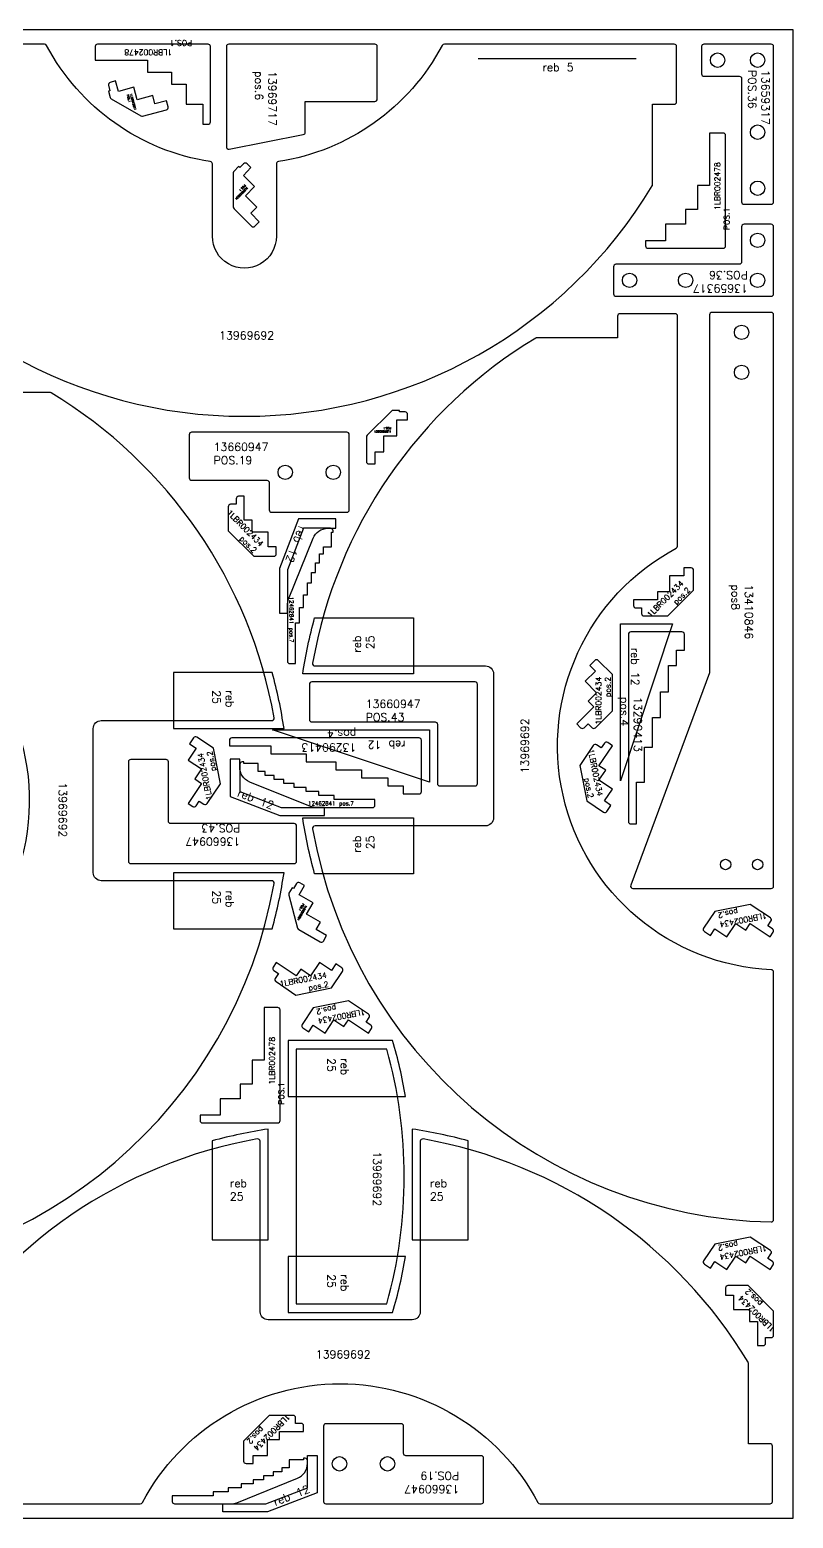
# Model space of a CAD drawing. Header units: millimetres. Extents: x 0 to 2400, y -105 to 1860.
# Drawn here: x 1446 to 2400, y 0 to 1860 of the extents above; entities that cross this region are included whole.
import ezdxf

# ---------------------------------------------------------------- set-up
doc = ezdxf.new("R2010")
doc.units = ezdxf.units.MM
for name, color, linetype in [('12462841', 7, 'Continuous'), ('13290413', 7, 'Continuous'), ('13659317v02', 7, 'Continuous'), ('13660947v0', 7, 'Continuous'), ('13969692', 7, 'Continuous'), ('13969717', 7, 'Continuous'), ('1LBR002434', 7, 'Continuous'), ('1LBR002478', 7, 'Continuous'), ('1LBR002601', 7, 'Continuous'), ('Rebaixo', 7, 'Continuous'), ('sheet', 24, 'Continuous'), ('Texto', 7, 'Continuous')]:
    doc.layers.add(name, color=color, linetype=linetype)
doc.styles.get("Standard").update_dxf_attribs({"font": 'txt.shx'})

msp = doc.modelspace()

# ---------------------------------------------------------------- linework, layer by layer
at = {"color": 5}
msp.add_lwpolyline([(2298.5, 1506.9, 0.414214), (2295.5, 1503.9), (2295.5, 1057.4, -0.08891), (2295.3, 1056.4), (2197, 790.9, 0.52236), (2199.8, 786.9), (2372.5, 786.9, 0.414213), (2375.5, 789.9), (2375.5, 1503.9, 0.414213), (2372.5, 1506.9)], format="xyb", close=True, dxfattribs=at)
for centre, radius in [((2335.5, 1481.9), 9), ((2335.5, 1431.9), 9), ((2315.5, 816.9), 6.5), ((2355.5, 816.9), 6.5)]:
    msp.add_circle(centre, radius, dxfattribs=at)
at = {"layer": '12462841', "color": 231}
for points in [[(1778, 1068), (1778, 1119), (1783, 1119), (1783, 1138), (1788, 1138), (1788, 1154), (1793, 1154), (1793, 1169), (1798, 1169), (1798, 1182), (1803, 1182), (1803, 1194), (1808, 1194), (1808, 1205), (1813, 1205), (1813, 1214), (1823, 1214), (1823, 1232), (1825, 1232), (1825, 1234, 0.414214), (1822, 1237), (1788, 1237), (1768, 1185), (1768, 1071, 0.414213), (1771, 1068)], [(1877.4, 898.1), (1826.4, 898.1), (1826.4, 903.1), (1807.4, 903.1), (1807.4, 908.1), (1791.4, 908.1), (1791.4, 913.1), (1776.4, 913.1), (1776.4, 918.1), (1763.4, 918.1), (1763.4, 923.1), (1751.4, 923.1), (1751.4, 928.1), (1740.4, 928.1), (1740.4, 933.1), (1731.4, 933.1), (1731.4, 943.1), (1713.4, 943.1), (1713.4, 945.1), (1711.4, 945.1, 0.414214), (1708.4, 942.1), (1708.4, 908.1), (1760.4, 888.1), (1874.4, 888.1, 0.414214), (1877.4, 891.1)]]:
    msp.add_lwpolyline(points, format="xyb", close=True, dxfattribs=at)
at = {"layer": '12462841', "color": 32}
msp.add_lwpolyline([(1624.1, 28), (1624.1, 21, 0.414214), (1627.1, 18), (1741.1, 18), (1793.1, 38), (1793.1, 72, 0.414214), (1790.1, 75), (1788.1, 75), (1788.1, 73), (1770.1, 73), (1770.1, 63), (1761.1, 63), (1761.1, 58), (1750.1, 58), (1750.1, 53), (1738.1, 53), (1738.1, 48), (1725.1, 48), (1725.1, 43), (1710.1, 43), (1710.1, 38), (1694.1, 38), (1694.1, 33), (1675.1, 33), (1675.1, 28)], format="xyb", close=True, dxfattribs=at)
at = {"layer": '13290413', "color": 4}
for points in [[(2194, 1104.6), (2194, 870.6, 0.414214), (2197, 867.6), (2204, 867.6), (2204, 919.6), (2214, 919.6), (2214, 963.6), (2224, 963.6), (2224, 1000.6), (2234, 1000.6), (2234, 1032.6), (2244, 1032.6), (2244, 1065.6), (2254, 1065.6), (2254, 1084.6), (2264, 1084.6), (2264, 1104.6, 0.414214), (2261, 1107.6), (2197, 1107.6, 0.414214)], [(1932.5, 975.1), (1698.5, 975.1, 0.414214), (1695.5, 972.1), (1695.5, 965.1), (1747.5, 965.1), (1747.5, 955.1), (1791.5, 955.1), (1791.5, 945.1), (1828.5, 945.1), (1828.5, 935.1), (1860.5, 935.1), (1860.5, 925.1), (1893.5, 925.1), (1893.5, 915.1), (1912.5, 915.1), (1912.5, 905.1), (1932.5, 905.1, 0.414214), (1935.5, 908.1), (1935.5, 972.1, 0.414214)]]:
    msp.add_lwpolyline(points, format="xyb", close=True, dxfattribs=at)
at = {"layer": '13659317v02', "color": 5}
for points in [[(2285.5, 1839), (2285.5, 1805, 0.414214), (2288.5, 1802), (2332.5, 1802, -0.414214), (2335.5, 1799), (2335.5, 1645, 0.414214), (2338.5, 1642), (2372.5, 1642, 0.414213), (2375.5, 1645), (2375.5, 1839, 0.414214), (2372.5, 1842), (2288.5, 1842, 0.414214)], [(2372.5, 1616.9), (2338.5, 1616.9, 0.414213), (2335.5, 1613.9), (2335.5, 1569.9, -0.414213), (2332.5, 1566.9), (2178.5, 1566.9, 0.414213), (2175.5, 1563.9), (2175.5, 1529.9, 0.414214), (2178.5, 1526.9), (2372.5, 1526.9, 0.414214), (2375.5, 1529.9), (2375.5, 1613.9, 0.414214)]]:
    msp.add_lwpolyline(points, format="xyb", close=True, dxfattribs=at)
for centre in [(2305.5, 1822), (2355.5, 1822), (2355.5, 1732), (2355.5, 1662), (2355.5, 1596.9), (2195.5, 1546.9), (2265.5, 1546.9), (2355.5, 1546.9)]:
    msp.add_circle(centre, 9, dxfattribs=at)
at = {"layer": '13660947v0', "color": 5}
for points in [[(1645.3, 1354), (1645.3, 1300, 0.414214), (1648.3, 1297), (1742.3, 1297, -0.414214), (1745.3, 1294), (1745.3, 1260, 0.414214), (1748.3, 1257), (1842.3, 1257, 0.414213), (1845.3, 1260), (1845.3, 1354, 0.414214), (1842.3, 1357), (1648.3, 1357, 0.414214)], [(1795.5, 1042.1), (1795.5, 998.1, 0.414214), (1798.5, 995.1), (1952.5, 995.1, -0.414214), (1955.5, 992.1), (1955.5, 918.1, 0.414214), (1958.5, 915.1), (2002.5, 915.1, 0.414214), (2005.5, 918.1), (2005.5, 1042.1, 0.414214), (2002.5, 1045.1), (1798.5, 1045.1, 0.414214)], [(1779.4, 821.1), (1779.4, 865.1, 0.414214), (1776.4, 868.1), (1622.4, 868.1, -0.414214), (1619.4, 871.1), (1619.4, 945.1, 0.414214), (1616.4, 948.1), (1572.4, 948.1, 0.414213), (1569.4, 945.1), (1569.4, 821.1, 0.414213), (1572.4, 818.1), (1776.4, 818.1, 0.414214)], [(2013.1, 21), (2013.1, 75, 0.414214), (2010.1, 78), (1916.1, 78, -0.414214), (1913.1, 81), (1913.1, 115, 0.414214), (1910.1, 118), (1816.1, 118, 0.414214), (1813.1, 115), (1813.1, 21, 0.414214), (1816.1, 18), (2010.1, 18, 0.414214)]]:
    msp.add_lwpolyline(points, format="xyb", close=True, dxfattribs=at)
for centre in [(1765.3, 1307), (1825.3, 1307), (1833.1, 68), (1893.1, 68)]:
    msp.add_circle(centre, 9, dxfattribs=at)
at = {"layer": '13969692', "color": 5}
msp.add_lwpolyline([(1674.3, 1602), (1674.3, 1692.3, 0.370211), (1671.7, 1695.3, -0.236521), (1467.1, 1840.4, 0.277174), (1464.5, 1842), (1177.3, 1842, 0.414214), (1174.3, 1839), (1174.3, 1770, 0.414214), (1177.3, 1767), (1204.3, 1767), (1204.3, 1666.4, 0.136464), (1204.7, 1664.8, 0.564815), (2223.8, 1664.8, 0.136464), (2224.3, 1666.4), (2224.3, 1767), (2251.3, 1767, 0.414214), (2254.3, 1770), (2254.3, 1839, 0.414214), (2251.3, 1842), (1964.1, 1842, 0.277174), (1961.4, 1840.4, -0.236521), (1756.8, 1695.3, 0.370211), (1754.3, 1692.3), (1754.3, 1602, -1.000018)], format="xyb", close=True, dxfattribs=at)
at = {"layer": '13969692', "color": 2}
for points in [[(2180.5, 1475.1), (2079.8, 1475.1, 0.136464), (2078.3, 1474.7, 0.216651), (1799.5, 1068.6, 0.466412), (1802.5, 1065.1), (2015.5, 1065.1, -0.414214), (2025.5, 1055.1), (2025.5, 875.1, -0.414214), (2015.5, 865.1), (1802.5, 865.1, 0.466412), (1799.5, 861.6, 0.357668), (2372.4, 370.2, 0.420661), (2375.5, 373.2), (2375.5, 682.4, 0.400818), (2372.6, 685.4, -0.762728), (2253.9, 1212.2, 0.277174), (2255.5, 1214.9), (2255.5, 1502.1, 0.414214), (2252.5, 1505.1), (2183.5, 1505.1, 0.414213), (2180.5, 1502.1)], [(1472.7, 1406.3, 0.136464), (1471.2, 1406.7), (1370.5, 1406.7), (1370.5, 1433.7, 0.414214), (1367.5, 1436.7), (1298.5, 1436.7, 0.414213), (1295.5, 1433.7), (1295.5, 1146.5, 0.277174), (1297.1, 1143.9, -0.762728), (1178.4, 617, 0.400818), (1175.5, 614), (1175.5, 304.9, 0.420661), (1178.6, 301.9, 0.357668), (1751.4, 793.2, 0.466412), (1748.5, 796.7), (1535.5, 796.7, -0.414214), (1525.5, 806.7), (1525.5, 986.7, -0.414214), (1535.5, 996.7), (1748.5, 996.7, 0.466412), (1751.4, 1000.2, 0.216651)], [(1778.9, 586), (1778.9, 268), (1892.3, 268, 0.136088), (1892.3, 586)]]:
    msp.add_lwpolyline(points, format="xyb", close=True, dxfattribs=at)
msp.add_lwpolyline([(1297, 18), (1584.2, 18, 0.277174), (1586.8, 19.6, -0.600481), (2081.1, 19.6, 0.277174), (2083.8, 18), (2371, 18, 0.414214), (2374, 21), (2374, 90, 0.414214), (2371, 93), (2344, 93), (2344, 193.6, 0.136464), (2343.5, 195.2, 0.216651), (1937.5, 473.9, 0.466412), (1934, 471), (1934, 258, -0.414214), (1924, 248), (1744, 248, -0.414214), (1734, 258), (1734, 471, 0.466412), (1730.4, 473.9, 0.216651), (1324.4, 195.2, 0.136464)], format="xyb", dxfattribs=at)
at = {"layer": '13969717', "color": 5}
msp.add_lwpolyline([(1790.3, 1732), (1790.3, 1770.5), (1877.3, 1770.5, 0.414213), (1880.3, 1773.5), (1880.3, 1839, 0.414214), (1877.3, 1842), (1694.8, 1842, 0.414213), (1691.8, 1839), (1691.8, 1713.9, 0.472071), (1695.4, 1710.9), (1787.9, 1729, 0.35863)], format="xyb", close=True, dxfattribs=at)
at = {"layer": '1LBR002434', "color": 5}
for points in [[(1744.1, 1214), (1744.1, 1232), (1724.1, 1232), (1724.1, 1247), (1714.1, 1247), (1714.1, 1277), (1707.1, 1277, 0.414214), (1704.1, 1274), (1704.1, 1267), (1697.1, 1267, 0.414214), (1694.1, 1264), (1694.1, 1234), (1726.1, 1202), (1751.1, 1202, 0.414214), (1754.1, 1205), (1754.1, 1214)], [(2263.5, 1177.6), (2245.5, 1177.6), (2245.5, 1157.6), (2230.5, 1157.6), (2230.5, 1147.6), (2200.5, 1147.6), (2200.5, 1140.6, 0.414214), (2203.5, 1137.6), (2210.5, 1137.6), (2210.5, 1130.6, 0.414213), (2213.5, 1127.6), (2243.5, 1127.6), (2275.5, 1159.6), (2275.5, 1184.6, 0.414214), (2272.5, 1187.6), (2263.5, 1187.6)], [(2152.8, 1058.5), (2140.1, 1045.8), (2154.2, 1031.6), (2143.6, 1021), (2150.7, 1013.9), (2129.5, 992.7), (2134.4, 987.8, 0.414214), (2138.7, 987.8), (2143.6, 992.7), (2148.6, 987.8, 0.414214), (2152.8, 987.8), (2174, 1009), (2174, 1054.2), (2156.3, 1071.9, 0.414214), (2152.1, 1071.9), (2145.7, 1065.6)], [(1654, 962.3), (1644, 947.4), (1660.6, 936.3), (1652.3, 923.8), (1660.6, 918.2), (1643.9, 893.3), (1649.8, 889.4, 0.414214), (1653.9, 890.2), (1657.8, 896.1), (1663.6, 892.2, 0.414214), (1667.8, 893), (1684.5, 917.9), (1675.6, 962.3), (1654.8, 976.2, 0.414214), (1650.7, 975.4), (1645.7, 967.9)], [(2164, 896.3), (2174, 911.2), (2157.3, 922.3), (2165.7, 934.8), (2157.3, 940.4), (2174, 965.3), (2168.2, 969.2, 0.414214), (2164, 968.4), (2160.1, 962.6), (2154.3, 966.4, 0.414214), (2150.2, 965.6), (2133.5, 940.7), (2142.3, 896.3), (2163.1, 882.4, 0.414214), (2167.3, 883.2), (2172.3, 890.7)], [(2302, 736.4), (2317, 726.4), (2328.1, 743.1), (2340.6, 734.7), (2346.1, 743.1), (2371.1, 726.4), (2375, 732.2, 0.414214), (2374.1, 736.4), (2368.3, 740.3), (2372.2, 746.1, 0.414213), (2371.4, 750.2), (2346.4, 766.9), (2302, 758.1), (2288.1, 737.3, 0.414214), (2289, 733.1), (2296.5, 728.1)], [(1823.1, 684.3), (1808.1, 694.3), (1797, 677.6), (1784.6, 686), (1779, 677.7), (1754.1, 694.3), (1750.2, 688.5, 0.414214), (1751, 684.4), (1756.8, 680.5), (1752.9, 674.6, 0.414214), (1753.8, 670.5), (1778.7, 653.8), (1823.1, 662.6), (1837, 683.4, 0.414214), (1836.1, 687.6), (1828.7, 692.6)], [(1800.1, 616.1), (1815.1, 606.1), (1826.2, 622.7), (1838.7, 614.4), (1844.2, 622.7), (1869.2, 606), (1873.1, 611.8, 0.414214), (1872.2, 616), (1866.4, 619.9), (1870.3, 625.7, 0.414214), (1869.5, 629.9), (1844.5, 646.5), (1800.1, 637.7), (1786.3, 616.9, 0.414214), (1787.1, 612.7), (1794.6, 607.7)], [(2302, 320.8), (2317, 310.8), (2328.1, 327.4), (2340.6, 319.1), (2346.1, 327.4), (2371.1, 310.8), (2375, 316.6, 0.414214), (2374.1, 320.7), (2368.3, 324.6), (2372.2, 330.5, 0.414213), (2371.4, 334.6), (2346.4, 351.3), (2302, 342.5), (2288.1, 321.7, 0.414214), (2289, 317.5), (2296.5, 312.5)], [(2325.5, 278.8), (2325.5, 260.8), (2345.5, 260.8), (2345.5, 245.8), (2355.5, 245.8), (2355.5, 215.8), (2362.5, 215.8, 0.414214), (2365.5, 218.8), (2365.5, 225.8), (2372.5, 225.8, 0.414213), (2375.5, 228.8), (2375.5, 258.8), (2343.5, 290.8), (2318.5, 290.8, 0.414214), (2315.5, 287.8), (2315.5, 278.8)], [(1725.3, 78.4), (1743.3, 78.4), (1743.3, 98.4), (1758.3, 98.4), (1758.3, 108.4), (1788.3, 108.4), (1788.3, 115.4, 0.414214), (1785.3, 118.4), (1778.3, 118.4), (1778.3, 125.4, 0.414214), (1775.3, 128.4), (1745.3, 128.4), (1713.3, 96.4), (1713.3, 71.4, 0.414214), (1716.3, 68.4), (1725.3, 68.4)]]:
    msp.add_lwpolyline(points, format="xyb", close=True, dxfattribs=at)
at = {"layer": '1LBR002478', "color": 5}
for points in [[(1530.8, 1842, 0.414213), (1527.8, 1839), (1527.8, 1822), (1593.3, 1822), (1593.3, 1807), (1623.2, 1807), (1623.2, 1792), (1641.6, 1792), (1641.6, 1767), (1662.3, 1767), (1662.3, 1742), (1668.8, 1742, 0.414214), (1671.8, 1745), (1671.8, 1839, 0.414213), (1668.8, 1842)], [(2315.5, 1728, 0.414214), (2312.5, 1731), (2295.5, 1731), (2295.5, 1665.4), (2280.5, 1665.4), (2280.5, 1635.5), (2265.5, 1635.5), (2265.5, 1617.1), (2240.5, 1617.1), (2240.5, 1596.4), (2215.5, 1596.4), (2215.5, 1589.9, 0.414213), (2218.5, 1586.9), (2312.5, 1586.9, 0.414213), (2315.5, 1589.9)], [(1758.9, 635.1, 0.414214), (1755.9, 638.1), (1738.9, 638.1), (1738.9, 572.5), (1723.9, 572.5), (1723.9, 542.6), (1708.9, 542.6), (1708.9, 524.2), (1683.9, 524.2), (1683.9, 503.5), (1658.9, 503.5), (1658.9, 497, 0.414213), (1661.9, 494), (1755.9, 494, 0.414214), (1758.9, 497)]]:
    msp.add_lwpolyline(points, format="xyb", close=True, dxfattribs=at)
at = {"layer": '1LBR002601', "color": 5}
for points in [[(1616.9, 1771.2), (1602.5, 1767.3), (1599.7, 1777.7), (1580.3, 1772.5), (1576.2, 1788.2), (1556.8, 1783), (1553.3, 1796.1), (1546.6, 1794.2, 0.414214), (1544.5, 1790.6), (1546.3, 1783.8), (1544.3, 1783.3), (1546.4, 1775.5, 0.198912), (1547.8, 1773.7), (1584.9, 1752.3, 0.198912), (1587.1, 1752), (1616.8, 1760, 0.414214), (1619, 1763.6)], [(1732.8, 1620.2), (1722.2, 1630.8), (1729.8, 1638.4), (1715.7, 1652.5), (1727.1, 1664), (1713, 1678.1), (1722.5, 1687.7), (1717.6, 1692.6, 0.414214), (1713.3, 1692.6), (1708.4, 1687.7), (1707, 1689.1), (1701.3, 1683.4, 0.198912), (1700.4, 1681.3), (1700.4, 1638.5, 0.198912), (1701.3, 1636.4), (1723, 1614.6, 0.414214), (1727.3, 1614.6)], [(1877.6, 1317.4), (1877.6, 1332.4), (1888.4, 1332.4), (1888.4, 1352.4), (1904.6, 1352.4), (1904.6, 1372.4), (1918.1, 1372.4), (1918.1, 1379.4, 0.414214), (1915.1, 1382.4), (1908.1, 1382.4), (1908.1, 1384.4), (1900, 1384.4, 0.198912), (1897.9, 1383.5), (1867.7, 1353.3, 0.198912), (1866.8, 1351.1), (1866.8, 1320.4, 0.414214), (1869.8, 1317.4)], [(1816.8, 728), (1803.8, 735.5), (1809.2, 744.8), (1791.9, 754.8), (1800, 768.9), (1782.7, 778.9), (1789.4, 790.6), (1783.4, 794.1, 0.414214), (1779.3, 793), (1775.8, 786.9), (1774.1, 787.9), (1770, 780.9, 0.198912), (1769.7, 778.6), (1780.8, 737.3, 0.198912), (1782.2, 735.5), (1808.8, 720.1, 0.414214), (1812.9, 721.2)]]:
    msp.add_lwpolyline(points, format="xyb", close=True, dxfattribs=at)
at = {"layer": 'Rebaixo', "color": 5}
msp.add_line((2006.4, 1824.3), (2203.9, 1824.3), dxfattribs=at)
at = {"layer": 'Rebaixo', "color": 241}
for points in [[(1800, 1224.5, -0.306166), (1818.6, 1237), (1828.6, 1237), (1828.6, 1249), (1781.9, 1249), (1758, 1186.9), (1758, 1131.1), (1768, 1131.1), (1768, 1141.1, -0.095887), (1769.5, 1148.6)], [(1721, 920, -0.306166), (1708.4, 938.6), (1708.4, 948.6), (1696.4, 948.6), (1696.4, 902), (1758.6, 878.1), (1814.3, 878.1), (1814.3, 888.1), (1804.3, 888.1, -0.095887), (1796.8, 889.5)]]:
    msp.add_lwpolyline(points, format="xyb", close=True, dxfattribs=at)
at = {"layer": 'Rebaixo', "color": 2}
for points in [[(1802, 1125.1), (1925.5, 1125.1), (1925.5, 1055.1), (1787.2, 1055.1, -0.029592)], [(1749, 1056.7), (1625.5, 1056.7), (1625.5, 986.7), (1763.8, 986.7, 0.029592)], [(1787.2, 875.1), (1925.5, 875.1), (1925.5, 805.1), (1802, 805.1, -0.029592)], [(1763.8, 806.7), (1625.5, 806.7), (1625.5, 736.7), (1749, 736.7, 0.029592)], [(1915.6, 527, 0.029703), (1899.5, 597), (1768.9, 597), (1768.9, 527)], [(1674, 471.5), (1674, 348), (1744, 348), (1744, 486.3, 0.029592)], [(1924, 486.3), (1924, 348), (1994, 348), (1994, 471.5, 0.029592)], [(1768.9, 327), (1768.9, 257), (1899.5, 257, 0.029703), (1915.6, 327)]]:
    msp.add_lwpolyline(points, format="xyb", close=True, dxfattribs=at)
at = {"layer": 'Rebaixo', "color": 4}
for points in [[(2184, 1117.6), (2249.3, 1117.6), (2184, 921.6)], [(1945.5, 985.1), (1945.5, 919.8), (1749.5, 985.1)]]:
    msp.add_lwpolyline(points, close=True, dxfattribs=at)
at = {"layer": 'Rebaixo', "color": 32}
msp.add_lwpolyline([(1780.6, 50, 0.306166), (1793.1, 68.5), (1793.1, 78.5), (1805.1, 78.5), (1805.1, 31.9), (1743, 8), (1687.3, 8), (1687.3, 18), (1697.3, 18, 0.095887), (1704.7, 19.4)], format="xyb", close=True, dxfattribs=at)
at = {"layer": 'sheet', "color": 7}
msp.add_lwpolyline([(0, 0), (2400, 0), (2400, 1860), (0, 1860)], close=True, dxfattribs=at)

# ---------------------------------------------------------------- texts
at = {"layer": 'Rebaixo', "color": 5, "insert": (2086.7, 1818.2), "char_height": 10, "width": 122.453, "attachment_point": 1}
msp.add_mtext('reb 5', dxfattribs=at)
at = {"layer": 'Rebaixo', "color": 241, "char_height": 10, "attachment_point": 1}
for insert, rotation in [((1792, 1237.3), 248.6558), ((1708.1, 912), 338.6558)]:
    msp.add_mtext_dynamic_manual_height_columns('reb 12', width=56.654, gutter_width=12.5, heights=[0], dxfattribs=dict(at, insert=insert, rotation=rotation))
at = {"layer": 'Rebaixo', "color": 2, "char_height": 10}
for insert, attachment_point, rotation in [((1849.8, 1103), 3, 90), ((1701.2, 1034.6), 1, 270), ((1849.8, 853), 3, 90), ((1701.2, 784.6), 1, 270), ((1844.6, 574.9), 1, 270), ((1844.6, 304.9), 1, 270)]:
    msp.add_mtext_dynamic_manual_height_columns('reb\\P25', width=57.969, gutter_width=12.5, heights=[0], dxfattribs=dict(at, insert=insert, attachment_point=attachment_point, rotation=rotation))
at = {"layer": 'Rebaixo', "color": 4, "char_height": 10, "attachment_point": 1}
for insert, rotation in [((2207.5, 1087.9), 270), ((1915.8, 961.6), 180)]:
    msp.add_mtext_dynamic_manual_height_columns('reb 12', width=58.104, gutter_width=12.5, heights=[0], dxfattribs=dict(at, insert=insert, rotation=rotation))
at = {"layer": 'Rebaixo', "color": 2, "char_height": 10, "attachment_point": 1}
for insert in [(1696.1, 423.7), (1946.1, 423.7)]:
    msp.add_mtext_dynamic_manual_height_columns('reb\\P25', width=57.969, gutter_width=12.5, heights=[0], dxfattribs=dict(at, insert=insert))
at = {"layer": 'Rebaixo', "color": 32, "insert": (1793.4, 41.9), "char_height": 10, "attachment_point": 3, "rotation": 21.3442}
msp.add_mtext_dynamic_manual_height_columns('reb 12', width=56.654, gutter_width=12.5, heights=[0], dxfattribs=at)
at = {"layer": 'Texto', "color": 5}
for s, insert, char_height, width, attachment_point, rotation in [('{\\W4.014502; }1LBR002478 POS.1', (1649, 1828.3), 7, 107.571, 1, 180), ('13969717\\Ppos.6', (1754.2, 1808.4), 10, 75.614, 1, 270), ('13659317 \\PPOS.36', (2370.5, 1809.8), 10, 171.219, 1, 270), ('1LBR002601 \\P{\\W1.88129; }POS.1', (1573.7, 1780.5), 2.5, 13.028, 1, 285), ('{\\W4.014502; }1LBR002478 POS.1', (2301.7, 1609.7), 7, 107.571, 1, 90), ('1LBR002601 \\P{\\W1.88129; }POS.1', (1719.2, 1662.2), 2.5, 13.028, 1, 225), ('13659317 \\PPOS.36', (2343.3, 1531.8), 10, 171.219, 1, 180), ('1LBR002601 \\P{\\W1.88129; }POS.1', (1897.8, 1356.7), 2.5, 13.028, 1, 180), ('1LBR002434\\Ppos.2', (1738.8, 1218.7), 7, 55.252, 3, 315), ('1LBR002434\\Ppos.2', (2258.8, 1172.3), 7, 55.252, 3, 45), ('13410846\\Ppos8', (2349.7, 1167), 10, 79.022, 1, 270), ('1LBR002434\\Ppos.2', (2153.2, 1051.4), 7, 55.252, 3, 90), ('1LBR002434\\Ppos.2', (1655.7, 955.5), 7, 55.252, 3, 101.25), ('1LBR002434\\Ppos.2', (2162.2, 903.1), 7, 55.252, 3, 281.25), ('13660947 POS.43', (1709.1, 840.5), 10, 116.776, 1, 180), ('1LBR002601 \\P{\\W1.88129; }POS.1', (1792.8, 765.1), 2.5, 13.028, 1, 240), ('1LBR002434\\Ppos.2', (2308.9, 738.2), 7, 55.252, 3, 191.25), ('1LBR002434\\Ppos.2', (1816.3, 682.5), 7, 55.252, 3, 11.25), ('1LBR002434\\Ppos.2', (1807, 617.8), 7, 55.252, 3, 191.25), ('{\\W4.014502; }1LBR002478 POS.1', (1745.2, 516.8), 7, 107.571, 1, 90), ('1LBR002434\\Ppos.2', (2308.9, 322.6), 7, 55.252, 3, 191.25), ('1LBR002434\\Ppos.2', (2330.7, 274.1), 7, 55.252, 3, 135), ('1LBR002434\\Ppos.2', (1730, 83.7), 7, 55.252, 3, 225), ('13660947 POS.19', (1982.6, 31.3), 10, 116.776, 1, 180)]:
    msp.add_mtext(s, dxfattribs=dict(at, insert=insert, char_height=char_height, width=width, attachment_point=attachment_point, rotation=rotation))
at = {"layer": 'Texto', "color": 5, "char_height": 10, "attachment_point": 1}
for s, insert, width in [('13969692', (1682.8, 1483.1), 225.52), ('13660947 POS.19', (1675.8, 1343.7), 116.776), ('13660947 POS.43', (1865.8, 1022.6), 116.776)]:
    msp.add_mtext(s, dxfattribs=dict(at, insert=insert, width=width))
at = {"layer": 'Texto', "color": 231, "insert": (1775.7, 1094.6), "char_height": 5, "width": 161.025, "attachment_point": 3, "rotation": 270}
msp.add_mtext('12462841 pos.7', dxfattribs=at)
at = {"layer": 'Texto', "color": 4, "char_height": 10, "attachment_point": 1}
for insert, rotation in [((2211, 1026.3), 270), ((1854.1, 958.1), 180)]:
    msp.add_mtext_dynamic_manual_height_columns('13290413 pos.4', width=105.178, gutter_width=12.5, heights=[0], dxfattribs=dict(at, insert=insert, rotation=rotation))
at = {"layer": 'Texto', "color": 2, "char_height": 10, "width": 225.52, "attachment_point": 1}
for insert, rotation in [((2059.7, 930.8), 90), ((1492.3, 919.4), 270), ((1885.1, 458.5), 270)]:
    msp.add_mtext('13969692', dxfattribs=dict(at, insert=insert, rotation=rotation))
at = {"layer": 'Texto', "color": 231, "insert": (1850.8, 895.8), "char_height": 5, "width": 161.025, "attachment_point": 3}
msp.add_mtext('12462841 pos.7', dxfattribs=at)
at = {"layer": 'Texto', "color": 2, "insert": (1803.5, 209.8), "char_height": 10, "width": 225.52, "attachment_point": 1}
msp.add_mtext('13969692', dxfattribs=at)

doc.saveas('drawing.dxf')
